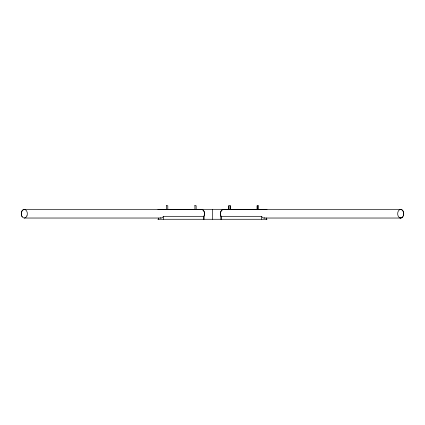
<?xml version="1.0" encoding="UTF-8"?>
<svg xmlns="http://www.w3.org/2000/svg" width="425" height="425" viewBox="0 0 425 425"><rect width="100%" height="100%" fill="white"/><g stroke="black" fill="none" stroke-linecap="round" stroke-linejoin="round"><path stroke-width="0.64" d="M212.442 219.273L212.458 209.435M203.904 219.273L203.904 216.325L163.402 216.325L163.157 216.771A4.298 3.039 90 0 1 160.225 217.882M203.66 216.771L204.143 215.879A4.298 3.039 -90 0 0 203.92 211.119A4.298 3.039 -90 0 0 200.727 209.583M22.169 216.771L21.686 215.879A4.298 3.039 -90 0 1 23.529 209.583L25.075 209.583M200.701 209.583L202.273 209.583A4.298 3.039 -90 0 1 204.117 215.879M221.255 216.771L220.772 215.879A4.298 3.039 -90 0 1 222.615 209.583L224.299 209.583M399.813 209.583L400.711 209.435M166.361 205.727L167.801 205.727L167.801 209.435M194.708 205.727L196.153 205.727L196.143 209.435M157.898 209.435L267.017 209.435M23.503 209.583L166.435 209.583M167.514 209.583L194.974 209.583M196.053 209.583L202.273 209.583M222.615 209.583L401.498 209.583A4.298 3.039 -90 0 1 403.341 215.879L402.863 216.771A4.298 3.039 -90 0 1 398.565 216.771L398.082 215.879A4.298 3.039 -90 0 1 399.925 209.583M264.802 217.882A4.298 3.039 -90 0 1 261.869 216.771L261.63 216.325L221.127 216.325L221.127 219.273M24.289 218.03L161.011 218.03M264.015 218.03L400.711 218.03M157.882 219.273L267.001 219.273M400.6 209.435L401.498 209.583M223.401 209.435L224.188 209.583M221.367 216.771L220.883 215.879A4.298 3.039 -90 0 1 222.727 209.583M266.406 218.094L266.406 219.273M266.294 218.094L266.294 219.273M261.63 216.325L261.63 219.273M258.676 209.435L258.676 205.727L257.114 205.727L257.114 209.435M257.242 205.727L257.242 209.435M230.323 209.435L230.323 205.727L228.762 205.727L228.762 209.435M230.196 205.727L230.196 209.435M228.889 205.727L228.889 209.435M221.016 216.325L221.016 219.273M203.873 216.325L203.873 219.273M194.932 205.727L194.932 209.435M166.579 205.727L166.579 209.435M163.402 216.325L163.402 219.273M158.621 218.094L158.594 219.273M401.386 209.583A4.298 3.039 -90 0 1 403.235 211.586M403.538 212.622A4.298 3.039 -90 0 1 403.235 215.879M402.751 216.771A4.298 3.039 -90 0 1 399.813 217.882M26.945 215.879L26.462 216.771A4.298 3.039 -90 0 1 21.686 215.879A4.298 3.039 90 0 1 24.315 209.435A4.298 3.039 90 0 1 26.945 215.879"/></g></svg>
